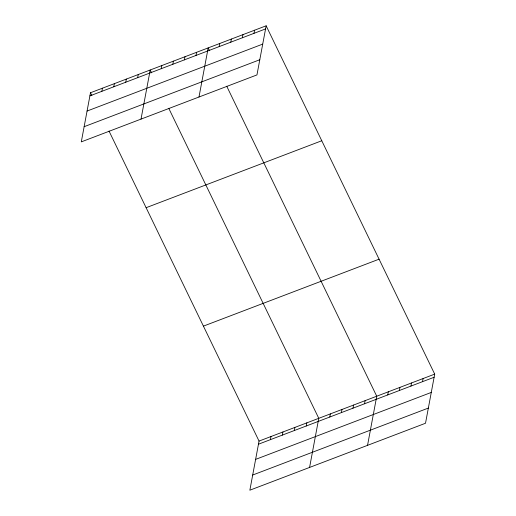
<?xml version="1.0" encoding="UTF-8"?>
<svg xmlns="http://www.w3.org/2000/svg" width="516" height="516" viewBox="0 0 516 516"><rect width="100%" height="100%" fill="white"/><g stroke="black" fill="none" stroke-linecap="round" stroke-linejoin="round"><path stroke-width="0.77" d="M90.487 92.751L81.296 141.874L256.955 74.917L266.146 25.8L90.487 92.751L91.861 95.589M101.846 91.326L102.432 88.197M113.791 86.772L114.378 83.65M125.736 82.218L126.323 79.096M137.682 77.671L138.269 74.543M141.016 119.106L150.214 69.989L151.588 72.827M161.218 68.699L161.805 65.571M172.815 64.281L173.395 61.152M184.405 59.856L184.992 56.734M196.003 55.438L196.583 52.316M198.989 97.014L208.18 47.891L209.554 50.736M219.184 46.601L219.771 43.473M230.781 42.183L231.368 39.055M242.372 37.765L242.959 34.637M253.969 33.347L254.549 30.218M109.031 131.07L259.045 441.083L249.854 490.2L425.513 423.249L434.704 374.126L266.146 25.8M270.41 439.658L270.99 436.53M282.349 435.104L282.936 431.976M294.294 430.55L294.881 427.422M306.24 425.997L306.827 422.868M309.581 467.438L318.772 418.315L168.751 108.302M329.776 417.025L330.363 413.897M341.373 412.607L341.96 409.478M352.963 408.188L353.55 405.06M364.56 403.77L365.141 400.642M367.547 445.34L376.738 396.224L226.718 86.211M387.748 394.933L388.329 391.805M399.339 390.509L399.926 387.387M410.93 386.091L411.516 382.969M422.527 381.672L423.114 378.544M89.907 95.879L265.559 28.928M87.062 111.056L262.721 44.105M84.134 126.697L259.793 59.74M146.112 207.703L321.771 140.745M203.42 326.131L379.079 259.18M259.045 441.083L434.704 374.126M258.464 444.205L434.117 377.254M255.62 459.382L431.279 392.431M252.698 475.023L428.351 408.072"/></g></svg>
